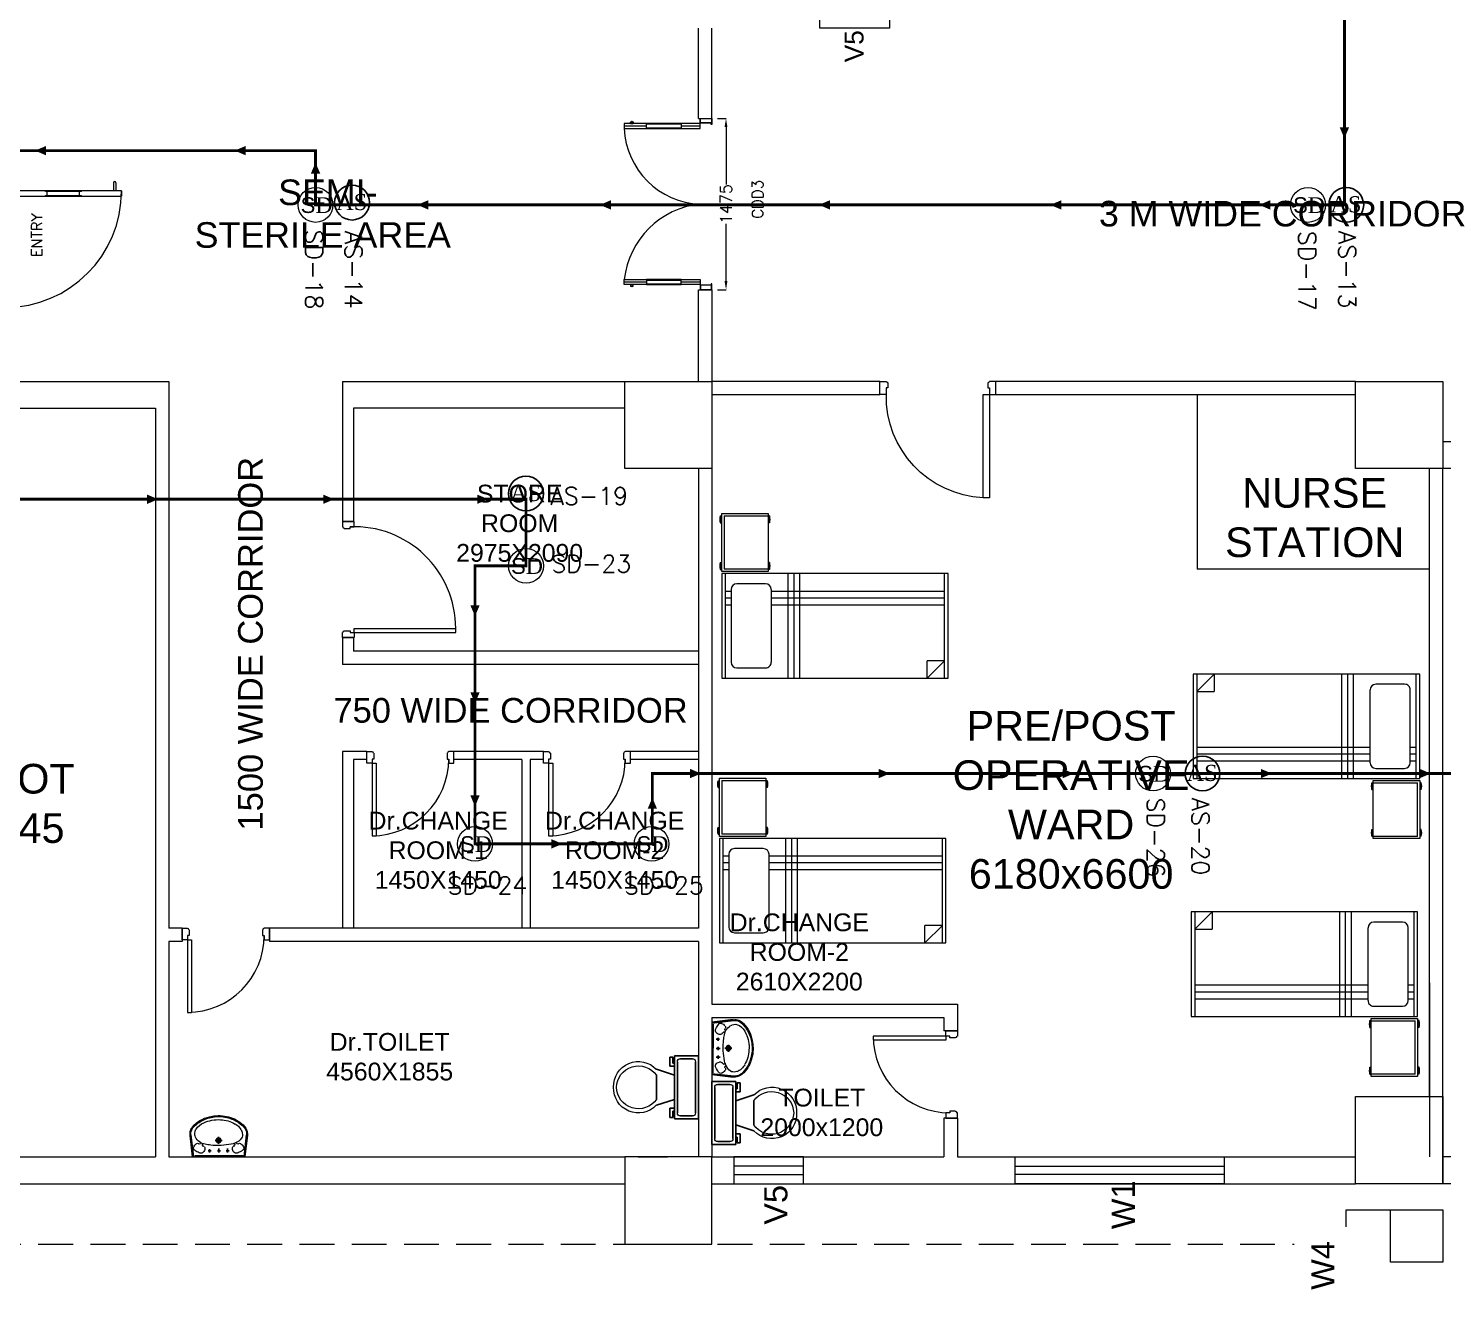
# Model space of a CAD drawing. Extents: x 3505867 to 4040009, y -660366 to -590408.
# Drawn here: x 3815199 to 3827381, y -614096 to -603238 of the extents above; entities that cross this region are included whole.
import ezdxf
from ezdxf.enums import TextEntityAlignment as Align

# ---------------------------------------------------------------- set-up
doc = ezdxf.new("R2010")
doc.units = 0
doc.header["$LTSCALE"] = 6
doc.header["$MEASUREMENT"] = 0
doc.linetypes.add('CONTINU', pattern=[0])
doc.linetypes.add('HIDDEN', pattern=[0.375, 0.25, -0.125])
doc.layers.get('0').update_dxf_attribs({"linetype": 'CONTINUOUS', "lineweight": 0})
doc.layers.get('Defpoints').update_dxf_attribs({"linetype": 'CONTINUOUS', "lineweight": 0})
for name, color, linetype, lineweight in [('1200 Door', 144, 'CONTINUOUS', 0), ('AIR SHOWER', 7, 'CONTINUOUS', 0), ('Chajja', 7, 'CONTINUOUS', 0), ('COL', 5, 'CONTINUOUS', 0), ('DIM', 7, 'CONTINUOUS', 0), ('DOOR', 44, 'CONTINUOUS', 0), ('Double Leaf Door', 4, 'CONTINUOUS', 0), ('FA-ABOVE SMOKE DETECTOR', 6, 'CONTINUOUS', 25), ('FA-BELOW SMOKE DERECTOR', 1, 'CONTINUOUS', 0), ('FA-FIRE TEXT', 7, 'CONTINUOUS', 0), ('furniture', 33, 'CONTINUOUS', 0), ('JOINERY', 7, 'CONTINUOUS', 0), ('WALL', 10, 'CONTINUOUS', 0), ('Window', 161, 'CONTINUOUS', 0)]:
    doc.layers.add(name, color=color, linetype=linetype, lineweight=lineweight)
doc.layers.add('FA-LOOPING', color=200, linetype='CONTINUOUS')
doc.styles.add('ARIAL', font='arial.ttf')
doc.styles.add('PDF Times New Roman', font='times.ttf')
doc.styles.add('ROMANS', font='romans.shx')
doc.styles.get("Standard").update_dxf_attribs({"font": 'SIMPLEX'})
doc.dimstyles.new('AEPL1', dxfattribs={"dimtxt": 100, "dimasz": 75, "dimexe": 1.25, "dimexo": 50, "dimtad": 0, "dimdec": 0, "dimtxsty": 'ROMANS', "dimcen": 2.5, "dimclrd": 7, "dimclre": 7, "dimadec": 0, "dimazin": 0, "dimtfac": 1, "dimtdec": 0, "dimtmove": 0, "dimatfit": 3, "dimfxl": 1, "dimlwd": 0, "dimlwe": 0, "dimarcsym": 0})
doc.dimstyles.new('BIGDFD', dxfattribs={"dimtxt": 8, "dimasz": 4, "dimexe": 1, "dimexo": 2, "dimtad": 1, "dimlfac": 10, "dimtxsty": 'Standard', "dimcen": 2.5, "dimclrd": 5, "dimclre": 3, "dimclrt": 1, "dimadec": 0, "dimazin": 0, "dimtfac": 1, "dimtmove": 0, "dimatfit": 3, "dimfxl": 1, "dimarcsym": 0})
doc.dimstyles.new('BIGDFD$0', dxfattribs={"dimtxt": 8, "dimasz": 4, "dimexe": 1, "dimexo": 2, "dimtad": 1, "dimlfac": 10, "dimtxsty": 'Standard', "dimcen": 2.5, "dimclrd": 5, "dimclre": 3, "dimclrt": 1, "dimadec": 0, "dimazin": 0, "dimtfac": 1, "dimtmove": 0, "dimatfit": 3, "dimfxl": 1, "dimarcsym": 0})

# ---------------------------------------------------------------- blocks, each defined once
blk = doc.blocks.new('1000')
at = {"layer": 'DOOR'}
for p, q in [((0, -111, 0), (0, 0)), ((0, 0), (55, 0, 0)), ((945, 0, 0), (945, -2, 0)), ((1000, 0), (945, 0, 0)), ((1000, -111, 0), (1000, 0)), ((55, -111, 0), (0, -111, 0)), ((55, 0, 0), (55, -3, 0)), ((70, -55, 0), (55, -55, 0)), ((55, -55, 0), (55, -111, 0)), ((55, -111, 0), (55, -1001, 0)), ((111, -111, 0), (55, -111, 0)), ((70, -15, 0), (68, -15, 0)), ((70, -15, 0), (70, -55, 0)), ((111, -1001, 0), (111, -111, 0)), ((930, -15, 0), (930, -55, 0)), ((930, -15, 0), (932, -15, 0)), ((930, -55, 0), (945, -55, 0)), ((945, -55, 0), (945, -111, 0)), ((945, -111, 0), (1000, -111, 0)), ((55, -1001, 0), (111, -1001, 0))]:
    blk.add_line(p, q, dxfattribs=at)
for centre, start_param, end_param in [((55, -15, 0), 3.926897, 5.497693), ((945, -15, 0), -0.785492, 0.785304)]:
    blk.add_ellipse(centre, major_axis=(-8.84, 8.84, 0), ratio=1, start_param=start_param, end_param=end_param, dxfattribs=at)
at = {"layer": 'DOOR', "color": 145}
blk.add_ellipse((71, -128, 0), major_axis=(597, 637, 0), ratio=0.999944, start_param=3.940126, end_param=5.484659, dxfattribs=at)
blk = doc.blocks.new('A$C45A5314D')
at = {"layer": 'furniture', "color": 117, "ltscale": 0.75}
for p, q in [((-1962, 946), (-1950, 946)), ((-1962, 946), (-1950, 946)), ((-1962, 946), (-1962, 887)), ((-1962, 944), (-1950, 944)), ((-1962, 943), (-1950, 943)), ((-1962, 941), (-1950, 941)), ((-1962, 939), (-1950, 939)), ((-1962, 936), (-1950, 936)), ((-1962, 932), (-1950, 932)), ((-1962, 927), (-1950, 927)), ((-1962, 921), (-1950, 921)), ((-1962, 913), (-1950, 913)), ((-1962, 907), (-1950, 907)), ((-1962, 902), (-1950, 902)), ((-1962, 898), (-1950, 898)), ((-1962, 895), (-1950, 895)), ((-1962, 892), (-1950, 892)), ((-1962, 891), (-1950, 891)), ((-1962, 889), (-1950, 889)), ((-1962, 888), (-1950, 888)), ((-1962, 887), (-1950, 887)), ((-1950, 967), (-1550, 967)), ((-1950, 467), (-1950, 967)), ((-1930, 948), (-1930, 487)), ((-1930, 948), (-1550, 948)), ((-1550, 967), (-1550, 467)), ((-1538, 946), (-1550, 946)), ((-1538, 946), (-1550, 946)), ((-1538, 944), (-1550, 944)), ((-1538, 943), (-1550, 943)), ((-1538, 941), (-1550, 941)), ((-1538, 939), (-1550, 939)), ((-1538, 936), (-1550, 936)), ((-1538, 932), (-1550, 932)), ((-1538, 927), (-1550, 927)), ((-1538, 921), (-1550, 921)), ((-1538, 913), (-1550, 913)), ((-1538, 907), (-1550, 907)), ((-1538, 902), (-1550, 902)), ((-1538, 898), (-1550, 898)), ((-1538, 895), (-1550, 895)), ((-1538, 892), (-1550, 892)), ((-1538, 891), (-1550, 891)), ((-1538, 889), (-1550, 889)), ((-1538, 888), (-1550, 888)), ((-1538, 887), (-1550, 887)), ((-1538, 946), (-1538, 887)), ((-1962, 545), (-1950, 545)), ((-1962, 545), (-1950, 545)), ((-1962, 545), (-1962, 486)), ((-1962, 543), (-1950, 543)), ((-1962, 542), (-1950, 542)), ((-1962, 540), (-1950, 540)), ((-1962, 538), (-1950, 538)), ((-1962, 535), (-1950, 535)), ((-1962, 531), (-1950, 531)), ((-1962, 526), (-1950, 526)), ((-1962, 520), (-1950, 520)), ((-1962, 512), (-1950, 512)), ((-1962, 506), (-1950, 506)), ((-1962, 501), (-1950, 501)), ((-1962, 497), (-1950, 497)), ((-1962, 494), (-1950, 494)), ((-1962, 491), (-1950, 491)), ((-1962, 490), (-1950, 490)), ((-1962, 488), (-1950, 488)), ((-1538, 545), (-1550, 545)), ((-1538, 545), (-1550, 545)), ((-1538, 543), (-1550, 543)), ((-1538, 542), (-1550, 542)), ((-1538, 540), (-1550, 540)), ((-1538, 538), (-1550, 538)), ((-1538, 535), (-1550, 535)), ((-1538, 531), (-1550, 531)), ((-1538, 526), (-1550, 526)), ((-1538, 520), (-1550, 520)), ((-1538, 512), (-1550, 512)), ((-1538, 506), (-1550, 506)), ((-1538, 501), (-1550, 501)), ((-1538, 497), (-1550, 497)), ((-1538, 494), (-1550, 494)), ((-1538, 491), (-1550, 491)), ((-1538, 490), (-1550, 490)), ((-1538, 488), (-1550, 488)), ((-1538, 545), (-1538, 486)), ((-1962, 487), (-1950, 487)), ((-1962, 486), (-1950, 486)), ((-1962, 486), (-1950, 486)), ((-1550, 467), (-1950, 467)), ((-1550, 487), (-1930, 487)), ((-1538, 487), (-1550, 487)), ((-1538, 486), (-1550, 486))]:
    blk.add_line(p, q, dxfattribs=at)
at = {"layer": 'furniture', "color": 117}
for p, q in [((0, 450), (-1950, 450)), ((-1950, 450), (-1950, -450)), ((-1920, 450), (-1920, -450)), ((-1377, -450), (-1377, 450)), ((-1327, -450), (-1327, 450)), ((-1277, -450), (-1277, 450)), ((-30, -450), (-30, 450)), ((0, -450), (0, 450)), ((-1920, 300), (-1869, 300)), ((-1869, 313), (-1869, -313)), ((-1572, 362), (-1820, 362)), ((-1523, 313), (-1523, -313)), ((-1523, 300), (-30, 300)), ((-1920, 241), (-1869, 241)), ((-1920, 182), (-1869, 182)), ((-1523, 241), (-30, 241)), ((-1523, 182), (-30, 182)), ((-1820, -362), (-1572, -362)), ((-180, -450), (-30, -300)), ((-180, -450), (-180, -300)), ((-30, -300), (-180, -300)), ((-1950, -450), (0, -450))]:
    blk.add_line(p, q, dxfattribs=at)
at = {"layer": 'furniture', "color": 117, "ltscale": 0.75}
for centre, start, end in [((-1876, 917), 161.0754, 198.9247), ((-1624, 917), 341.0754, 18.9247), ((-1876, 516), 161.0754, 198.9247), ((-1624, 516), 341.0754, 18.9247)]:
    blk.add_arc(centre, 91.1, start, end, dxfattribs=at)
at = {"layer": 'furniture', "color": 117}
for centre, start, end in [((-1820, 313), 90, 180), ((-1572, 313), 0, 90), ((-1820, -313), 180, 270), ((-1572, -313), 270, 0)]:
    blk.add_arc(centre, 49.2, start, end, dxfattribs=at)
blk = doc.blocks.new('750')
at = {"layer": 'DOOR'}
for p, q in [((-50, 705), (-47.5, 705)), ((-35, 690), (-35, 692.5)), ((-50, 45), (-47.5, 45)), ((-35, 60), (-35, 57.5)), ((50, 45), (50, 80)), ((50, 80), (675, 80)), ((50, 45), (675, 45)), ((675, 45), (675, 80))]:
    blk.add_line(p, q, dxfattribs=at)
for points in [[(15, 690), (15, 705), (50, 705), (50, 750), (-50, 750), (-50, 705)], [(-35, 690), (15, 690)], [(15, 60), (15, 45), (50, 45), (50, 0), (-50, 0), (-50, 45)], [(-35, 60), (15, 60)]]:
    blk.add_lwpolyline(points, dxfattribs=at)
for centre, start, end in [((-35, 705), 180, 270), ((-35, 45), 90, 180)]:
    blk.add_arc(centre, 12.5, start, end, dxfattribs=at)
at = {"layer": 'DOOR', "color": 145}
blk.add_arc((15, 45), 660, 0, 90, dxfattribs=at)
blk = doc.blocks.new('1800x80')
at = {"layer": 'Double Leaf Door'}
for points in [[(101770, -25418), (101775, -25418), (101775, -25121), (101770, -25121)], [(101814, -25121), (101809, -25121), (101809, -25418), (101814, -25418)], [(103113, -25121), (103118, -25121), (103118, -25418), (103113, -25418)], [(103157, -25418), (103152, -25418), (103152, -25121), (103157, -25121)]]:
    blk.add_hatch(color=6, dxfattribs=at).paths.add_polyline_path(points)
at = {"layer": 'Double Leaf Door', "color": 8}
for p, q in [((101770, -25582), (101770, -24928)), ((101770, -24928), (101814, -24928)), ((101792, -25121), (101792, -24928)), ((101814, -24928), (101814, -25582)), ((103157, -24928), (103113, -24928)), ((103113, -24928), (103113, -25582)), ((103135, -25121), (103135, -24928)), ((103157, -25582), (103157, -24928)), ((101756, -24985), (101756, -25003)), ((101770, -24983), (101758, -24983)), ((101758, -25005), (101770, -25005)), ((101770, -24983), (101770, -25005)), ((103157, -24983), (103169, -24983)), ((103157, -24983), (103157, -25005)), ((103169, -25005), (103157, -25005)), ((103171, -24985), (103171, -25003)), ((101792, -25582), (101792, -25418)), ((103135, -25582), (103135, -25418)), ((101726, -25582), (101726, -25682)), ((101766, -25582), (101726, -25582)), ((101726, -25682), (101766, -25682)), ((101728, -25584), (101728, -25680)), ((101764, -25584), (101728, -25584)), ((101728, -25680), (101766, -25680)), ((101764, -25679), (101764, -25584)), ((101776, -25679), (101764, -25679)), ((101766, -25677), (101766, -25582)), ((101778, -25677), (101766, -25677)), ((101766, -25680), (101776, -25680)), ((101766, -25682), (101778, -25682)), ((101814, -25582), (101770, -25582)), ((101776, -25680), (101776, -25679)), ((101778, -25682), (101778, -25677)), ((103113, -25582), (103157, -25582)), ((103149, -25682), (103149, -25677)), ((103149, -25677), (103161, -25677)), ((103161, -25682), (103149, -25682)), ((103151, -25680), (103151, -25679)), ((103151, -25679), (103163, -25679)), ((103161, -25680), (103151, -25680)), ((103161, -25677), (103161, -25582)), ((103161, -25582), (103201, -25582)), ((103199, -25680), (103161, -25680)), ((103201, -25682), (103161, -25682)), ((103163, -25679), (103163, -25584)), ((103163, -25584), (103199, -25584)), ((103199, -25584), (103199, -25680)), ((103201, -25582), (103201, -25682))]:
    blk.add_line(p, q, dxfattribs=at)
at = {"layer": 'Double Leaf Door', "color": 6}
for p, q in [((101814, -25121), (101770, -25121)), ((101770, -25121), (101770, -25418)), ((101775, -25418), (101775, -25121)), ((101809, -25418), (101809, -25121)), ((101814, -25418), (101814, -25121)), ((103113, -25418), (103113, -25121)), ((103113, -25121), (103157, -25121)), ((103118, -25418), (103118, -25121)), ((103152, -25418), (103152, -25121)), ((103157, -25121), (103157, -25418)), ((101770, -25418), (101814, -25418)), ((103157, -25418), (103113, -25418))]:
    blk.add_line(p, q, dxfattribs=at)
at = {"layer": 'Double Leaf Door', "color": 6, "ltscale": 100}
for p, q in [((101809, -25121), (101809, -25418)), ((103118, -25121), (103118, -25418))]:
    blk.add_line(p, q, dxfattribs=at)
at = {"layer": 'Double Leaf Door', "color": 6}
for points in [[(101770, -25121), (101770, -25418), (101775, -25418), (101775, -25121), (101770, -25121)], [(101814, -25121), (101814, -25418), (101809, -25418), (101809, -25121), (101814, -25121)], [(103113, -25121), (103113, -25418), (103118, -25418), (103118, -25121), (103113, -25121)], [(103157, -25121), (103157, -25418), (103152, -25418), (103152, -25121), (103157, -25121)]]:
    blk.add_lwpolyline(points, dxfattribs=at)
at = {"layer": 'Double Leaf Door', "ltscale": 5000}
for points in [[(101770, -25121), (101770, -25418), (101775, -25418), (101775, -25121), (101770, -25121)], [(103157, -25121), (103157, -25418), (103152, -25418), (103152, -25121), (103157, -25121)]]:
    blk.add_lwpolyline(points, dxfattribs=at)
at = {"layer": 'Double Leaf Door', "color": 8}
for centre, radius, start, end in [((101732, -25659), 736, 6.0142, 83.5863), ((103143, -25607), 680, 92.5046, 177.8949), ((101756, -24994), 3.72, 90, 270), ((101758, -24985), 1.98, 90, 180), ((101758, -25003), 1.98, 180, 270), ((103169, -24985), 1.98, 0, 90), ((103169, -25003), 1.98, 270, 0), ((103171, -24994), 3.72, 270, 90)]:
    blk.add_arc(centre, radius, start, end, dxfattribs=at)
blk = doc.blocks.new('*D608')
at = {"layer": 'Defpoints', "color": 0, "linetype": 'ByBlock', "transparency": 16777216}
for p in [(-15555, 9925), (-15432, 9925), (-15555, 8450)]:
    blk.add_point(p, dxfattribs=at)
at = {"layer": 'DIM', "color": 7, "linetype": 'ByBlock', "lineweight": 0, "transparency": 16777216}
for p, q in [((-15505, 9925), (-15431, 9925)), ((-15432, 9850), (-15432, 9357)), ((-15432, 8525), (-15432, 9018)), ((-15505, 8450), (-15431, 8450))]:
    blk.add_line(p, q, dxfattribs=at)
at = {"layer": 'DIM', "color": 7, "linetype": 'ByBlock', "transparency": 16777216}
for points in [[(-15445, 9850), (-15420, 9850), (-15432, 9925)], [(-15445, 8525), (-15420, 8525), (-15432, 8450)]]:
    blk.add_solid(points, dxfattribs=at)
at = {"layer": 'DIM', "color": 0, "linetype": 'ByBlock', "transparency": 16777216, "insert": (-15432, 9188), "char_height": 100, "attachment_point": 5, "rotation": 90, "style": 'ROMANS'}
blk.add_mtext('1475', dxfattribs=at)
blk = doc.blocks.new('*D19')
at = {"color": 3, "lineweight": -2, "transparency": 16777216}
for p, q in [((72.8, 197.7), (72.8, 215.6)), ((162.8, 197.7), (162.8, 215.6))]:
    blk.add_line(p, q, dxfattribs=at)
at = {"color": 5, "lineweight": -2, "transparency": 16777216}
blk.add_line((76.8, 214.6), (158.8, 214.6), dxfattribs=at)
at = {"color": 5, "transparency": 16777216}
for points in [[(76.8, 215.3), (76.8, 214), (72.8, 214.6)], [(158.8, 214), (158.8, 215.3), (162.8, 214.6)]]:
    blk.add_solid(points, dxfattribs=at)
at = {"layer": 'Defpoints', "color": 0, "transparency": 16777216}
for p in [(162.8, 214.6), (72.8, 195.7), (162.8, 195.7)]:
    blk.add_point(p, dxfattribs=at)
at = {"color": 1, "transparency": 16777216, "insert": (130.4, 219.4), "char_height": 8, "attachment_point": 5}
blk.add_mtext('W1:900', dxfattribs=at)
blk = doc.blocks.new('*D20')
at = {"color": 3, "lineweight": -2, "transparency": 16777216}
for p, q in [((0, 202.2), (0, 230.1)), ((170, 202.2), (170, 230.1))]:
    blk.add_line(p, q, dxfattribs=at)
at = {"color": 5, "lineweight": -2, "transparency": 16777216}
blk.add_line((166, 229.1), (4, 229.1), dxfattribs=at)
at = {"color": 5, "transparency": 16777216}
for points in [[(4, 229.7), (4, 228.4), (0, 229.1)], [(166, 228.4), (166, 229.7), (170, 229.1)]]:
    blk.add_solid(points, dxfattribs=at)
at = {"layer": 'Defpoints', "color": 0, "transparency": 16777216}
for p in [(0, 229.1), (0, 200.2), (170, 200.2)]:
    blk.add_point(p, dxfattribs=at)
at = {"color": 1, "transparency": 16777216, "insert": (115.3, 233.8), "char_height": 8, "attachment_point": 5}
blk.add_mtext('W:1700', dxfattribs=at)
blk = doc.blocks.new('nolllw new')
for p, q in [((-139, 14), (-138, 15)), ((-124, 16), (-137, 16)), ((-123, 15), (-107, -15)), ((-113, 14), (-3, 14)), ((8, 15), (-8, -15)), ((9, 16), (22, 16)), ((23, 14), (23, 16)), ((23, 14), (23, 15)), ((-100, -16), (-106, -16)), ((-15, -16), (-9, -16))]:
    blk.add_line(p, q)
at = {"color": 19}
for p, q in [((-124, 16), (-58, 16)), ((9, 16), (-58, 16)), ((-100, -34), (-15, -34))]:
    blk.add_line(p, q, dxfattribs=at)
at = {"color": 1}
for p, q in [((-75, 15), (-75, 11)), ((-41, 15), (-41, 11)), ((-100, -27), (-100, -34)), ((-15, -27), (-15, -34))]:
    blk.add_line(p, q, dxfattribs=at)
at = {"color": 3}
for p, q in [((-113, -5), (-113, -13)), ((-110, -16), (-110, -16)), ((-109, -17), (-101, -34)), ((-100, -34), (-100, -34)), ((-15, -34), (-15, -34)), ((-7, -17), (-14, -34)), ((-6, -16), (-5, -16)), ((-2, -5), (-2, -13))]:
    blk.add_line(p, q, dxfattribs=at)
for centre, radius, start, end in [((-137, 15), 1, 90, 159.381), ((-124, 15), 1, 27.8597, 90), ((9, 15), 1, 90, 152.1403), ((22, 15), 1, 20.619, 90), ((-106, -15), 1, 207.8597, 270), ((-100, -15), 1, 270, 343.3261), ((-61, -27), 40.2, 161.5212, 163.3261), ((-54, -27), 40.2, 16.6739, 18.4788), ((-15, -15), 1, 196.6739, 270), ((-9, -15), 1, 270, 332.1403)]:
    blk.add_arc(centre, radius, start, end)
at = {"color": 1}
for centre, radius, start, end in [((-61, -27), 39.2, 111.5891, 180), ((-74, 15), 0.396, 106.6984, 167.5275), ((-76, 11), 1, 291.5891, 0), ((-41, 15), 0.396, 12.4725, 73.3016), ((-40, 11), 1, 180, 248.4109), ((-54, -27), 39.2, 0, 68.4109)]:
    blk.add_arc(centre, radius, start, end, dxfattribs=at)
at = {"color": 3}
for centre, radius, start, end in [((-110, -13), 3, 180, 270), ((-110, -17), 1, 24.7129, 90), ((-100, -34), 0.5, 204.7129, 270), ((-15, -34), 0.5, 270, 335.2871), ((-6, -17), 1, 90, 155.2871), ((-5, -13), 3, 270, 0)]:
    blk.add_arc(centre, radius, start, end, dxfattribs=at)
blk = doc.blocks.new('*D22')
at = {"layer": 'AIR SHOWER', "color": 3, "lineweight": -2, "transparency": 16777216}
for p, q in [((172, 200.2), (208, 200.2)), ((172, 100.2), (208, 100.2))]:
    blk.add_line(p, q, dxfattribs=at)
at = {"layer": 'AIR SHOWER', "color": 5, "lineweight": -2, "transparency": 16777216}
blk.add_line((207, 104.2), (207, 196.2), dxfattribs=at)
at = {"layer": 'AIR SHOWER', "color": 5, "transparency": 16777216}
for points in [[(207.7, 196.2), (206.4, 196.2), (207, 200.2)], [(206.4, 104.2), (207.7, 104.2), (207, 100.2)]]:
    blk.add_solid(points, dxfattribs=at)
at = {"layer": 'Defpoints', "color": 0, "transparency": 16777216}
for p in [(170, 200.2), (207, 200.2), (170, 100.2)]:
    blk.add_point(p, dxfattribs=at)
at = {"layer": 'AIR SHOWER', "color": 1, "transparency": 16777216, "insert": (202.3, 155.3), "char_height": 8, "attachment_point": 5, "rotation": 90}
blk.add_mtext('D:1000', dxfattribs=at)
blk = doc.blocks.new('*D23')
at = {"layer": 'AIR SHOWER', "color": 3, "lineweight": -2, "transparency": 16777216}
for p, q in [((166, 195.7), (188.8, 195.7)), ((166, 104.7), (188.8, 104.7))]:
    blk.add_line(p, q, dxfattribs=at)
at = {"layer": 'AIR SHOWER', "color": 5, "lineweight": -2, "transparency": 16777216}
blk.add_line((187.8, 191.7), (187.8, 108.7), dxfattribs=at)
at = {"layer": 'AIR SHOWER', "color": 5, "transparency": 16777216}
for points in [[(188.5, 191.7), (187.2, 191.7), (187.8, 195.7)], [(187.2, 108.7), (188.5, 108.7), (187.8, 104.7)]]:
    blk.add_solid(points, dxfattribs=at)
at = {"layer": 'Defpoints', "color": 0, "transparency": 16777216}
for p in [(164, 195.7), (164, 104.7), (187.8, 104.7)]:
    blk.add_point(p, dxfattribs=at)
at = {"layer": 'AIR SHOWER', "color": 1, "transparency": 16777216, "insert": (183.1, 150.2), "char_height": 8, "attachment_point": 5, "rotation": 90}
blk.add_mtext('D1:910', dxfattribs=at)
blk = doc.blocks.new('A$C19B8274B')
at = {"layer": 'DOOR'}
for p, q in [((-45, 925), (-80, 925)), ((-80, 50), (-80, 925)), ((-45, 50), (-45, 925)), ((-45, 50), (-80, 50)), ((-955, -50), (-955, -47.5)), ((-940, -35), (-942.5, -35)), ((-60, -35), (-57.5, -35)), ((-45, -50), (-45, -47.5))]:
    blk.add_line(p, q, dxfattribs=at)
for points in [[(-940, 15), (-955, 15), (-955, 50), (-1000, 50), (-1000, -50), (-955, -50)], [(-940, -35), (-940, 15)], [(-60, 15), (-45, 15), (-45, 50), (0, 50), (0, -50), (-45, -50)], [(-60, -35), (-60, 15)]]:
    blk.add_lwpolyline(points, dxfattribs=at)
at = {"layer": 'DOOR', "color": 145}
blk.add_arc((-80, 50), 875, 90, 182.29244, dxfattribs=at)
at = {"layer": 'DOOR'}
for centre, start, end in [((-955, -35), 270, 0), ((-45, -35), 180, 270)]:
    blk.add_arc(centre, 12.5, start, end, dxfattribs=at)
blk = doc.blocks.new('rhej')
at = {"color": 8, "lineweight": 25}
for p, q in [((272, 189), (272, 266)), ((272, 266), (298, 266)), ((298, 266), (298, 215)), ((310, 279), (310, -264)), ((517, 279), (310, 279)), ((466, 254), (362, 254)), ((517, 8), (517, 279)), ((310, 111), (155, 163)), ((310, 189), (272, 189)), ((298, 215), (310, 215)), ((336, 228), (336, 8)), ((491, 8), (491, 228)), ((155, 8), (155, 111)), ((155, 8), (155, -96)), ((336, -212), (336, 8)), ((491, 8), (491, -212)), ((517, -264), (517, 8)), ((310, -96), (155, -147)), ((272, -173), (272, -251)), ((310, -173), (272, -173)), ((298, -251), (298, -199)), ((298, -199), (310, -199)), ((466, -238), (362, -238)), ((272, -251), (298, -251)), ((310, -264), (517, -264))]:
    blk.add_line(p, q, dxfattribs=at)
at = {"color": 8, "extrusion": (0, 0, -1)}
for centre, major_axis, start_param, end_param in [((0, 16), (151, -151), 2.319632, 4.738539), ((359, 231), (-16.2, -16.2), 0.643501, 2.498091), ((469, 231), (16.2, -16.2), 3.785094, 5.639684), ((1, 2), (-134, -134), 0.814663, 3.31238), ((0, 0), (-151, -151), 4.686239, 7.105146), ((1, 13), (-134, -134), 4.541602, 7.039318), ((359, -215), (-16.2, -16.2), -0.927295, 0.927295), ((469, -215), (16.2, -16.2), 5.35589, 7.21048)]:
    blk.add_ellipse(centre, major_axis=major_axis, ratio=1, start_param=start_param, end_param=end_param, dxfattribs=at)
blk = doc.blocks.new('u46')
at = {"color": 8, "lineweight": 25}
for p, q in [((-10, 228), (175, 249)), ((-10, 220), (181, 242)), ((-1, -209), (1, 209)), ((57, 81), (29, 81)), ((62, 2), (29, 2)), ((44, 93), (44, 67)), ((44, 14), (44, -13)), ((163, 3), (102, 3)), ((133, -27), (133, 33)), ((62, -73), (29, -73)), ((44, -61), (44, -87)), ((-10, -216), (181, -238)), ((-10, -224), (175, -245))]:
    blk.add_line(p, q, dxfattribs=at)
at = {"color": 8, "extrusion": (0, 0, -1)}
for centre, major_axis, start_param, end_param in [((188, 150), (0, 99.5), -0.132539, 0.848731), ((56, 154), (0, 34), 4.33982, 5.202657), ((65, 170), (0.3, 49.2), 3.359735, 4.09512), ((145, 128), (1, 126), -1.238036, -0.892193), ((66, 199), (0, 20.7), -1.101507, 0.481509), ((62, 153), (0, 31.9), 2.620328, 3.422401), ((57, 163), (-0.3, 56.9), 0.324902, 0.965135), ((104, 118), (-0.2, 26.8), -1.278641, -0.487266), ((96, 136), (0, 7.39), -0.727724, 1.373337), ((208, 103), (0, 110), -1.431017, -0.436146), ((110, 167), (-6.08, 6.08), 4.867594, 6.265028), ((110, 165), (5.47, 5.47), 2.097053, 3.541809), ((90, 185), (0, 17.9), 0.880684, 2.260744), ((190, 138), (0, 70.9), -0.405199, 0.56573), ((186, 148), (0.1, 94.4), -0.049658, 0.838116), ((154, 79), (0, 140), 0.557563, 1.193786), ((57, 20), (0, 275), 0.806541, 1.180915), ((50, 14), (0, 294), 0.809856, 1.41441), ((13, 7), (0, 298), 1.141495, 1.637774), ((35, 3), (0, 303), 1.155365, 1.952189), ((44, 81), (0.02, 6.43), 3.139035, 9.42222), ((44, 2), (0.08, 6.43), 3.12883, 9.412015), ((820, -1), (0, 732), -1.56667, -1.474079), ((888, 37), (1, 801), 4.558159, 4.668067), ((387, 48), (0, 296), -1.495794, -1.328336), ((133, 3), (0, 21.6), 3.141254, 9.424439), ((133, 3), (-0.1, 15.5), 3.145308, 9.428493), ((133, 3), (0, 10.9), 3.142047372431534, 9.42523267961112), ((72, -2), (0, 274), 1.346594, 1.865175), ((65, -164), (0.1, 49.2), -0.960797, -0.225412), ((44, -73), (0.02, 6.43), 3.139035, 9.42222), ((62, -147), (-0.1, 31.9), -0.276767, 0.525307), ((104, -111), (0.2, 26.8), 3.628858, 4.420234), ((263, -74), (0, 167), 4.181112, 4.641559), ((56, -13), (0, 287), 1.808981, 2.322804), ((62, -11), (0, 247), 1.579809, 2.112792), ((124, -52), (0, 200), 1.868215, 2.281789), ((56, -148), (0, 34), 4.222121, 5.084958), ((145, -122), (0, 126), 4.027191, 4.373034), ((66, -193), (0, 20.7), 2.661884, 4.2449), ((57, -157), (0.3, 56.9), 2.176458, 2.816691), ((97, -128), (-0.03, 8.55), 1.455188, 3.796569), ((110, -161), (-6.08, 6.08), 4.730546, 6.12798), ((111, -159), (6.17, 6.17), 4.354779, 6.027124), ((90, -178), (0, 17.9), 0.880848, 2.260908), ((193, -126), (0, 80.1), 3.554495, 4.299548), ((181, -107), (0, 94.7), 2.890537, 3.362984), ((185, -162), (-0.1, 83.2), 2.850118, 3.264751), ((188, -160), (0, 78.1), 2.562376, 3.231693), ((163, -80), (0, 126), 2.054055, 2.802751), ((187, -138), (0, 106), 2.310552, 2.942572), ((172, -117), (0, 123), 2.127435, 2.640092)]:
    blk.add_ellipse(centre, major_axis=major_axis, ratio=1, start_param=start_param, end_param=end_param, dxfattribs=at)
blk = doc.blocks.new('SMOKE DETECTOR')
at = {"layer": 'FA-BELOW SMOKE DERECTOR', "color": 7}
blk.add_circle((931029, -118294), 166, dxfattribs=at)
at = {"layer": 'FA-BELOW SMOKE DERECTOR', "insert": (930887, -118373), "char_height": 150, "attachment_point": 7, "style": 'PDF Times New Roman'}
blk.add_mtext('{\\fArial|b0|i0|c0|p34;S}D', dxfattribs=at)
blk = doc.blocks.new('above smoke detector')
at = {"layer": 'FA-ABOVE SMOKE DETECTOR', "color": 7}
blk.add_circle((0, 0), 300, dxfattribs=at)
at = {"layer": 'FA-ABOVE SMOKE DETECTOR', "color": 53, "style": 'PDF Times New Roman'}
blk.add_text('AS', height=277.4, dxfattribs=at).set_placement((-274, -128))
blk = doc.blocks.new('AIR SHOWER')
at = {"layer": 'AIR SHOWER'}
h = blk.add_hatch(dxfattribs=at)
h.set_pattern_fill('ANSI37', color=256, scale=0.24, angle=180, style=0)
h.set_pattern_definition([(45, (-36516.70436, 5170.6153), (-0.538815367, 0.538815367), []), (135, (-36516.70436, 5170.6153), (-0.538815367, -0.538815367), [])])
h.paths.add_polyline_path([(63.7649, 110.1138), (54.9235, 110.1138), (54.9235, 189.8012), (63.7649, 189.8012)])
h = blk.add_hatch(dxfattribs=at)
h.set_pattern_fill('ANSI37', color=256, scale=0.24, angle=180, style=0)
h.set_pattern_definition([(45, (-52704.6564, 3586.6221), (-0.538815367, 0.538815367), []), (135, (-52704.6564, 3586.6221), (-0.538815367, -0.538815367), [])])
h.paths.add_polyline_path([(54.9235, 189.5272), (63.7649, 189.5272), (63.7649, 182.3028), (54.9235, 182.3028)])
for p, q in [((159.5, 200.2351), (159.5, 300.4701)), ((164, 300.4701), (159.5, 300.4701)), ((164, 300.4701), (164, 200.2351)), ((171.05, 295.4201), (164, 295.4201)), ((171.05, 293.5201), (164, 293.5201)), ((159.5, 265.8021), (160.1, 265.8021)), ((160.1, 234.8021), (160.1, 265.8021)), ((160.1, 264.3021), (163.4, 264.3021)), ((163.4, 265.8021), (163.4, 234.8021)), ((163.4, 265.8021), (164, 265.8021)), ((159.5, 234.8021), (160.1, 234.8021)), ((160.1, 236.3021), (163.4, 236.3021)), ((163.4, 234.8021), (164, 234.8021)), ((0, 100.2351), (0, 200.2351)), ((0, 200.2351), (170, 200.2351)), ((63.7649, 200.2351), (63.7649, 195.7351)), ((63.7649, 100.2351), (63.7649, 200.2351)), ((63.7649, 195.7351), (164, 195.7351)), ((72.7649, 195.7351), (164, 195.7351)), ((72.7649, 195.7351), (72.7649, 104.7351)), ((162.7649, 195.7351), (162.7649, 104.7351)), ((162.7649, 195.7351), (162.7649, 104.7351)), ((164, 200.2351), (164, 195.7351)), ((170, 100.2351), (170, 200.2351)), ((170, 100.2351), (170, 200.2351)), ((54.9235, 165.7555), (36.841, 131.8309)), ((54.9235, 131.8309), (36.841, 165.7555)), ((0, 100.2351), (170, 100.2351)), ((63.7649, 104.7351), (164, 104.7351)), ((63.7649, 104.7351), (63.7649, 100.2351)), ((159.5, 100.2351), (159.5, 0)), ((164, 100.2351), (164, 104.7351)), ((164, 0), (164, 100.2351)), ((159.5, 65.6681), (160.1, 65.6681)), ((160.1, 65.6681), (160.1, 34.6681)), ((160.1, 64.1681), (163.4, 64.1681)), ((163.4, 34.6681), (163.4, 65.6681)), ((163.4, 65.6681), (164, 65.6681)), ((159.5, 34.6681), (160.1, 34.6681)), ((160.1, 36.1681), (163.4, 36.1681)), ((163.4, 34.6681), (164, 34.6681)), ((164, 0), (159.5, 0)), ((171.05, 6.95), (164, 6.95)), ((171.05, 5.05), (164, 5.05))]:
    blk.add_line(p, q, dxfattribs=at)
for points in [[(86.4277, 195.7351), (72.7649, 195.7351), (72.7649, 191.2865), (86.4277, 191.2865)], [(74.6432, 195.334), (85.2425, 195.334), (85.2425, 195.7351), (74.6432, 195.7351)], [(63.7649, 190.0987), (54.9235, 190.0987), (54.9235, 110.1138), (63.7649, 110.1138)], [(36.841, 162.4912), (13.6037, 162.4912), (13.6037, 133.8537), (36.841, 133.8537)], [(54.9235, 165.7555), (36.841, 165.7555), (36.841, 131.8309), (54.9235, 131.8309)], [(22.7846, 100.2351), (32.79, 100.2351), (32.79, 100.2351), (22.7846, 100.2351)], [(22.7846, 100.2351), (34.2228, 100.2351), (34.2228, 99.8821), (22.7846, 99.8821)], [(38.3459, 100.2351), (39.8996, 100.2351), (39.8996, 99.8823), (38.3459, 99.8823)], [(86.4277, 104.7351), (72.7649, 104.7351), (72.7649, 109.1836), (86.4277, 109.1836)], [(74.6432, 105.1361), (85.2425, 105.1361), (85.2425, 104.7351), (74.6432, 104.7351)]]:
    blk.add_lwpolyline(points, close=True, dxfattribs=at)
at = {"layer": 'AIR SHOWER', "color": 19, "lineweight": 0}
for centre, start, end in [((164, 200.2351), 90, 180), ((164, 100.2351), 180, 270)]:
    blk.add_arc(centre, 100.2351, start, end, dxfattribs=at)
at = {"layer": 'AIR SHOWER'}
for centre in [(171.05, 294.4701), (171.05, 6)]:
    blk.add_arc(centre, 0.95, 270, 90, dxfattribs=at)
at = {"layer": 'AIR SHOWER', "xscale": -0.1, "yscale": 0.1, "zscale": 0.1}
for p, rotation in [((164.3039, 177.8504), 89.99999999999997), ((71.3723, 172.6198), 269.9999999999856), ((164.3039, 127.8504), 89.99999999999997), ((71.3723, 122.6198), 269.9999999999856)]:
    blk.add_blockref('nolllw new', p, dxfattribs=dict(at, rotation=rotation))
at = {"layer": 'AIR SHOWER'}
for s, height, p in [('EXIT', 9.14932, (105.2922, 244.8428)), ('BLOWER', 4.57466, (21.8029, 145.8279)), ('AIR SHOWER', 9.14932, (82.7486, 148.4504)), ('CONTROLS', 4.57466, (21.5589, 94.8755)), ('ENTRY', 9.14932, (107.2005, 68.4017))]:
    blk.add_text(s, height=height, dxfattribs=at).set_placement(p)
for base, p1, p2, angle, text, dimstyle, picture, middle in [((0, 229.071), (170, 200.2351), (0, 200.2351), 180, 'W:1700', 'BIGDFD', '*D20', (115.3408, 229.071)), ((162.7649, 214.648), (72.7649, 195.7351), (162.7649, 195.7351), 180, 'W1:900', 'BIGDFD', '*D19', (130.4357, 214.648)), ((207.0183, 200.2351), (170, 100.2351), (170, 200.2351), 90, 'D:<>', 'BIGDFD$0', '*D22', (207.0183, 155.2726))]:
    dim = blk.add_linear_dim(base=base, p1=p1, p2=p2, angle=angle, text=text, dimstyle=dimstyle, dxfattribs=at)
    dim.commit()
    dim.dimension.update_dxf_attribs({"geometry": picture, "text_midpoint": middle, "dimtype": 128})
dim = blk.add_linear_dim(base=(187.8331, 104.7351), p1=(164, 195.7351), p2=(164, 104.7351), angle=90, text='D1:<>', dimstyle='BIGDFD$0', dxfattribs=at)
dim.commit()
dim.dimension.update_dxf_attribs({"geometry": '*D23', "text_midpoint": (183.1235, 150.2351)})
blk = doc.blocks.new('CIVIL IVF')
at = {"layer": 'Chajja', "color": 8, "linetype": 'ByBlock'}
for p, q in [((-10090, 530), (-9710, 530)), ((-10090, 385.2), (-10090, 530))]:
    blk.add_line(p, q, dxfattribs=at)
at = {"layer": 'Chajja', "color": 8, "linetype": 'HIDDEN', "ltscale": 200}
blk.add_line((-33055, 235.2), (-10540, 235.2), dxfattribs=at)
at = {"layer": 'COL', "color": 8}
for points in [[(-16305, 7660.2), (-15555, 7660.2), (-15555, 6910.2), (-16305, 6910.2)], [(-9260, 1505), (-9260, 755), (-10010, 755), (-10010, 1505)], [(-15555, 985.2), (-16305, 985.2), (-16305, 235.2), (-15555, 235.2)], [(-9710, 80), (-9710, 530), (-9260, 530), (-9260, 80)]]:
    blk.add_lwpolyline(points, close=True, dxfattribs=at)
at = {"layer": 'COL', "color": 8, "elevation": 0}
blk.add_lwpolyline([(-10010, 7660.2), (-9260, 7660.2), (-9260, 6910.2), (-10010, 6910.2)], close=True, dxfattribs=at)
at = {"layer": 'furniture', "color": 8, "linetype": 'Continuous'}
for p in [(-11375, 7545.2), (-9375, 6045.2)]:
    blk.add_line(p, (-11375, 6045.2), dxfattribs=at)
at = {"layer": 'WALL', "color": 8, "linetype": 'ByBlock'}
for p, q in [((-15670, 9925.2), (-15670, 10700.2)), ((-15555, 9925.2), (-15555, 10700.2)), ((-15670, 7660.2), (-15670, 8450.2)), ((-15555, 8450.2), (-15555, 7660.2)), ((-22265, 7660.2), (-20230, 7660.2)), ((-20230, 7660.2), (-20230, 2955.2)), ((-18735, 7660.2), (-16305, 7660.2)), ((-14107.6, 7660.2, 0), (-15555, 7660.2)), ((-14107.6, 7545.2, 0), (-14107.6, 7660.2, 0)), ((-13107.6, 7545.2, 0), (-13107.6, 7660.2, 0)), ((-10010, 7660.2, 0), (-13107.6, 7660.2, 0)), ((-14107.6, 7545.2, 0), (-15555, 7545.2)), ((-10010, 7545.2, 0), (-13107.6, 7545.2, 0)), ((-22265, 7430.2), (-20345, 7430.2)), ((-20345, 7430.2), (-20345, 985.2)), ((-16305, 7430.2), (-18640, 7430.2)), ((-8510, 7140), (-9260, 7140)), ((-15670, 6910.2), (-15670, 2955.2)), ((-15555, 6910.2), (-15555, 2300.2)), ((-9375, 1505), (-9375, 6910.2)), ((-9260, 755.2), (-9260, 6910.2)), ((-8510, 6910), (-9260, 6910)), ((-18735, 6455.2), (-18640, 6455.2)), ((-18735, 5455.2), (-18735, 5225.2)), ((-18735, 5455.2), (-18640, 5455.2)), ((-18640, 5455.2), (-18640, 5340.2)), ((-15670, 5340.2), (-18640, 5340.2)), ((-15670, 5225.2), (-18735, 5225.2)), ((-18525, 4475.2), (-18735, 4475.2)), ((-18735, 4475.2), (-18735, 2955.2)), ((-18525, 4405.2), (-18640, 4405.2)), ((-18640, 4405.2), (-18640, 2955.2)), ((-18525, 4405.2), (-18525, 4475.2)), ((-17005, 4475.2), (-17775, 4475.2)), ((-17775, 4405.2), (-17775, 4475.2)), ((-17190, 4405.2), (-17775, 4405.2)), ((-17190, 4405.2), (-17190, 2955.2)), ((-17120, 4405.2), (-17120, 2955.2)), ((-17005, 4405.2), (-17120, 4405.2)), ((-17005, 4405.2), (-17005, 4475.2)), ((-15670, 4475.2), (-16255, 4475.2)), ((-16255, 4405.2), (-16255, 4475.2)), ((-15670, 4405.2), (-16255, 4405.2)), ((-20115, 2955.2), (-20230, 2955.2)), ((-20115, 2955.2), (-20115, 2840.2)), ((-15670, 2955.2), (-19365, 2955.2)), ((-19365, 2955.2), (-19365, 2840.2)), ((-20230, 2840.2), (-20230, 985.2)), ((-20115, 2840.2), (-20230, 2840.2)), ((-15670, 2840.2), (-19365, 2840.2)), ((-15670, 2840.2), (-15670, 985.2)), ((-15555, 2300.2), (-13440, 2300.2)), ((-13440, 2300.2), (-13440, 2070)), ((-15555, 2185.2), (-15555, 985.2)), ((-15555, 2185.2), (-13555, 2185.2)), ((-13555, 2185.2), (-13555, 2070)), ((-13440, 2070), (-13555, 2070)), ((-9260, 1505), (-9260, 1970.2)), ((-13555, 1320.2), (-13555, 985.2)), ((-13440, 1320.2), (-13555, 1320.2)), ((-13440, 1320.2), (-13440, 985.2)), ((-22265, 985.2), (-20345, 985.2)), ((-20230, 985.2), (-16305, 985.2)), ((-15555, 985.2), (-13555, 985.2)), ((-13440, 985.2), (-10010, 985.2)), ((-8510, 985.2), (-9260, 985.2)), ((-22265, 755.2), (-16305, 755.2)), ((-15555, 755.2), (-10010, 755.2)), ((-8510, 755.2), (-9260, 755.2))]:
    blk.add_line(p, q, dxfattribs=at)
at = {"layer": 'WALL', "color": 8, "lineweight": 0}
for p, q in [((-15670, 9925.2), (-15555, 9925.2)), ((-15670, 8450.2), (-15555, 8450.2)), ((-18735, 7660.2), (-18735, 6455.2)), ((-18640, 7430.2), (-18640, 6455.2)), ((-9375, 2485.2), (-9375, 985.2)), ((-16190, 985.2), (-15935, 985.2))]:
    blk.add_line(p, q, dxfattribs=at)
at = {"layer": 'Window', "color": 8, "linetype": 'Continuous', "elevation": 0}
blk.add_lwpolyline([(-14624.9, 10700.2), (-14624.9, 10815.2), (-14024.9, 10815.2), (-14024.9, 10700.2)], close=True, dxfattribs=at)
at = {"layer": 'Window', "color": 8, "linetype": 'Continuous'}
for points in [[(-14763.6, 755.2), (-14763.6, 985.2), (-15363.6, 985.2), (-15363.6, 755.2)], [(-11142.5, 985.2), (-11142.5, 755.2), (-12942.5, 755.2), (-12942.5, 985.2)], [(-14763.6, 835.2), (-14763.6, 905.2), (-15363.6, 905.2), (-15363.6, 835.2)], [(-11142.5, 905.2), (-11142.5, 835.2), (-12942.5, 835.2), (-12942.5, 905.2)]]:
    blk.add_lwpolyline(points, close=True, dxfattribs=at)
at = {"layer": 'AIR SHOWER', "color": 8, "xscale": 10, "yscale": 10, "zscale": 10, "rotation": 90}
blk.add_blockref('AIR SHOWER', (-20637.6, 7660.2), dxfattribs=at)
at = {"layer": 'DOOR', "color": 8, "linetype": 'Continuous', "xscale": -1, "rotation": 359.9999867131476}
blk.add_blockref('1000', (-13107.6, 7660.2, 0), dxfattribs=at)
at = {"layer": 'DOOR', "color": 8, "linetype": 'Continuous', "rotation": 270}
blk.add_blockref('A$C19B8274B', (-18685, 5455.2), dxfattribs=at)
at = {"layer": 'DOOR', "color": 8}
for p, rotation in [((-18525, 4425.2), 270), ((-17005, 4425.2), 270), ((-20115, 2905.2), 270), ((-13490, 2070.2), 180)]:
    blk.add_blockref('750', p, dxfattribs=dict(at, rotation=rotation))
at = {"layer": 'Double Leaf Door', "color": 8, "rotation": 90}
blk.add_blockref('1800x80', (-41236.8, -93276.1), dxfattribs=at)
at = {"layer": 'furniture', "color": 8, "linetype": 'Continuous'}
for p, rotation in [((-13519.6, 5556.6), 1.312676974619593e-05), ((-11408.1, 4692.2), 180.0000131267695), ((-13539.1, 3277.5), 1.312676974619593e-05), ((-11425.9, 2644.8), 180.0000131267694)]:
    blk.add_blockref('A$C45A5314D', p, dxfattribs=dict(at, rotation=rotation))
at = {"layer": 'WALL', "color": 8, "linetype": 'ByBlock'}
for name, p in [('u46', (-15544.8, 1918.3)), ('rhej', (-16187.3, 1577.3))]:
    blk.add_blockref(name, p, dxfattribs=at)
for name, p, rotation in [('rhej', (-15037.7, 1372.1), 180), ('u46', (-19799, 995.4), 90)]:
    blk.add_blockref(name, p, dxfattribs=dict(at, rotation=rotation))
at = {"layer": '1200 Door', "color": 8, "linetype": 'ByBlock', "style": 'ROMANS'}
blk.add_text('CDD3', height=94.18, rotation=90, dxfattribs=at).set_placement((-15113.1, 9061.1, -35804.4))
at = {"layer": 'DIM', "color": 8, "style": 'ARIAL'}
blk.add_text('1500 WIDE CORRIDOR', height=212.5, rotation=90, dxfattribs=at).set_placement((-19357.7, 5403), align=Align.BOTTOM_CENTER)
blk.add_text('750 WIDE CORRIDOR', height=212.5, dxfattribs=at).set_placement((-17287.7, 4659.4), align=Align.BOTTOM_CENTER)
at = {"layer": 'DIM', "color": 8, "attachment_point": 5, "style": 'ARIAL'}
for s, insert, char_height, width in [('NURSE STATION', (-10362.7, 6487.1), 255, 2454.158), ('STORE ROOM\\P2975X2090', (-17209.4, 6439), 153, 1198.956), ('PRE/POST \\POPERATIVE WARD\\P6180x6600', (-12460.2, 4057.9), 255, 2454.158), ('MINOR - OT\\P4200X6445', (-22040.4, 4026.8, -101230.8), 255, 2454.158), ('Dr.CHANGE\\PROOM-1\\P1450X1450', (-17911, 3624.2), 153, 1198.956), ('Dr.CHANGE\\PROOM-2\\P1450X1450', (-16391.1, 3624.2), 153, 1198.956), ('Dr.CHANGE\\PROOM-2\\P2610X2200', (-14801, 2748.8), 153, 1198.956), ('Dr.TOILET\\P4560X1855', (-18328.8, 1847.2), 153, 1198.956), ('TOILET\\P2000x1200', (-14607.3, 1367.6, -101230.8), 153, 1626.956)]:
    blk.add_mtext(s, dxfattribs=dict(at, insert=insert, char_height=char_height, width=width))
at = {"layer": 'JOINERY', "color": 8, "style": 'ARIAL', "width": 1}
for s, height, p in [('V5', 161.2, (-14248.1, 10408, -101230.8)), ('V5', 200, (-14903.7, 402.3)), ('W1', 200, (-11910.9, 363.6)), ('W4', 200, (-10192, -158.3))]:
    blk.add_text(s, height=height, rotation=90, dxfattribs=at).set_placement(p)
at = {"layer": 'WALL', "color": 8, "linetype": 'Continuous', "char_height": 220.414, "width": 4941.395, "attachment_point": 5, "style": 'ARIAL'}
for s, insert in [(' SEMI-\\PSTERILE AREA', (-18904.7, 9103.3)), ('3 M WIDE CORRIDOR', (-10638.2, 9103.3))]:
    blk.add_mtext(s, dxfattribs=dict(at, insert=insert))
at = {"layer": 'DIM', "color": 8, "linetype": 'ByBlock'}
dim = blk.add_linear_dim(base=(-15432.3, 9925.2), p1=(-15555, 8450.2), p2=(-15555, 9925.2), angle=90, dimstyle='AEPL1', dxfattribs=at)
dim.commit()
dim.dimension.update_dxf_attribs({"geometry": '*D608', "text_midpoint": (-15432.3, 9187.7)})

msp = doc.modelspace()

# ---------------------------------------------------------------- linework, layer by layer
at = {"layer": 'FA-LOOPING', "linetype": 'ByBlock', "const_width": 25}
for points in [[(3813195.6, -602219.4), (3822312.2, -602219.4), (3822312.2, -601002.7), (3822622.8, -601002.7), (3822622.8, -602138.8), (3826533.9, -602138.8), (3826533.9, -604758.3), (3817673.2, -604758.2), (3817673.2, -604291.1), (3811405.7, -604291.1)], [(3814510.2, -607291.9), (3819485.6, -607291.9), (3819485.6, -607864.9), (3819046.5, -607864.9), (3819046.5, -610258.2), (3820573.8, -610258.2), (3820573.8, -609652.8), (3828509.9, -609652.8)]]:
    msp.add_lwpolyline(points, dxfattribs=at)
at = {"layer": 'FA-LOOPING', "color": 200, "linetype": 'CONTINU'}
for points in [[(3826533.9, -604091.2, 80.4, 0, 0), (3826533.9, -604186, 0, 0, 0)], [(3815352.2, -604291.1, 80.4, 0, 0), (3815257.3, -604291.1, 0, 0, 0)], [(3817071.5, -604291.1, 80.4, 0, 0), (3816976.7, -604291.1, 0, 0, 0)], [(3817673.2, -604488.5, 80.4, 0, 0), (3817673.2, -604393.6, 0, 0, 0)], [(3818644.2, -604758.2, 80.4, 0, 0), (3818549.3, -604758.2, 0, 0, 0)], [(3820216.8, -604758.2, 80.4, 0, 0), (3820122, -604758.2, 0, 0, 0)], [(3822103.5, -604758.2, 80.4, 0, 0), (3822008.7, -604758.2, 0, 0, 0)], [(3824095.7, -604758.3, 80.4, 0, 0), (3824000.8, -604758.3, 0, 0, 0)], [(3825895.2, -604758.3, 80.4, 0, 0), (3825800.4, -604758.3, 0, 0, 0)], [(3816223.1, -607291.9, 80.4, 0, 0), (3816317.9, -607291.9, 0, 0, 0)], [(3817739, -607291.9, 80.4, 0, 0), (3817833.8, -607291.9, 0, 0, 0)], [(3819065.8, -607291.9, 80.4, 0, 0), (3819160.7, -607291.9, 0, 0, 0)], [(3819046.5, -608204, 80.4, 0, 0), (3819046.5, -608298.9, 0, 0, 0)], [(3819046.5, -608953, 80.4, 0, 0), (3819046.5, -609047.8, 0, 0, 0)], [(3820898.4, -609652.8, 80.4, 0, 0), (3820993.3, -609652.8, 0, 0, 0)], [(3822523.8, -609652.8, 80.4, 0, 0), (3822618.6, -609652.8, 0, 0, 0)], [(3824108.1, -609652.8, 80.4, 0, 0), (3824202.9, -609652.8, 0, 0, 0)], [(3825814.8, -609652.8, 80.4, 0, 0), (3825909.7, -609652.8, 0, 0, 0)], [(3819046.5, -609840.7, 80.4, 0, 0), (3819046.5, -609935.6, 0, 0, 0)], [(3820573.8, -609955.5, 80.4, 0, 0), (3820573.8, -609860.7, 0, 0, 0)], [(3819705, -610258.2, 80.4, 0, 0), (3819799.9, -610258.2, 0, 0, 0)]]:
    msp.add_lwpolyline(points, format="xyseb", dxfattribs=at)
at = {"layer": 'FA-LOOPING', "color": 200, "linetype": 'CONTINU', "elevation": 0}
msp.add_lwpolyline([(3827182.5, -609652.8, 80.4, 0, 0), (3827277.3, -609652.8, 0, 0, 0)], format="xyseb", dxfattribs=at)

# ---------------------------------------------------------------- block references
at = {"linetype": 'ByBlock'}
msp.add_blockref('CIVIL IVF', (3836640.6, -613938.4), dxfattribs=at)
at = {"layer": 'FA-ABOVE SMOKE DETECTOR', "xscale": 0.4999999999993358, "yscale": 0.4999999999993358, "zscale": 0.4999999999993358}
for p in [(3817987.7, -604738.3), (3826549.9, -604758.3, 0), (3819485.6, -607242.7), (3825311.9, -609652.8)]:
    msp.add_blockref('above smoke detector', p, dxfattribs=at)
at = {"layer": 'FA-BELOW SMOKE DERECTOR', "color": 6, "xscale": 0.9035551315104862, "yscale": 0.9035551315104862, "zscale": 0.9035551315104862}
for p in [(2976437.4, -497873.2), (2984984.5, -497873.2, 0), (2978249.9, -500979.8), (2983650.1, -502767.8, 0), (2977810.7, -503373.2), (2979330.7, -503373.2)]:
    msp.add_blockref('SMOKE DETECTOR', p, dxfattribs=at)

# ---------------------------------------------------------------- texts
at = {"layer": 'FA-FIRE TEXT', "color": 200, "linetype": 'CONTINU', "char_height": 150, "width": 349.838, "attachment_point": 1, "rotation": 270, "style": 'ROMANS'}
for s, insert in [('{\\C256;SD-18}', (3817736, -604969.7)), ('{\\C256;AS-14}', (3818075.8, -604981.8, 0)), ('{\\C256;SD-17}', (3826289, -604981.8, 0)), ('{\\C256;AS-13}', (3826633.7, -604981.8, 0)), ('{\\C256;SD-26}', (3824984.4, -609860)), ('{\\C256;AS-20}', (3825369.3, -609860))]:
    msp.add_mtext(s, dxfattribs=dict(at, insert=insert))
at = {"layer": 'FA-FIRE TEXT', "color": 200, "linetype": 'CONTINU', "char_height": 150, "width": 349.838, "attachment_point": 1, "style": 'ROMANS'}
for s, insert in [('{\\C256;AS-19}', (3819695.8, -607189.2)), ('{\\C256;SD-23}', (3819704.3, -607771.8)), ('{\\C256;SD-24}', (3818809.5, -610540.6)), ('{\\C256;SD-25}', (3820329.5, -610540.6))]:
    msp.add_mtext(s, dxfattribs=dict(at, insert=insert))

doc.saveas('drawing.dxf')
